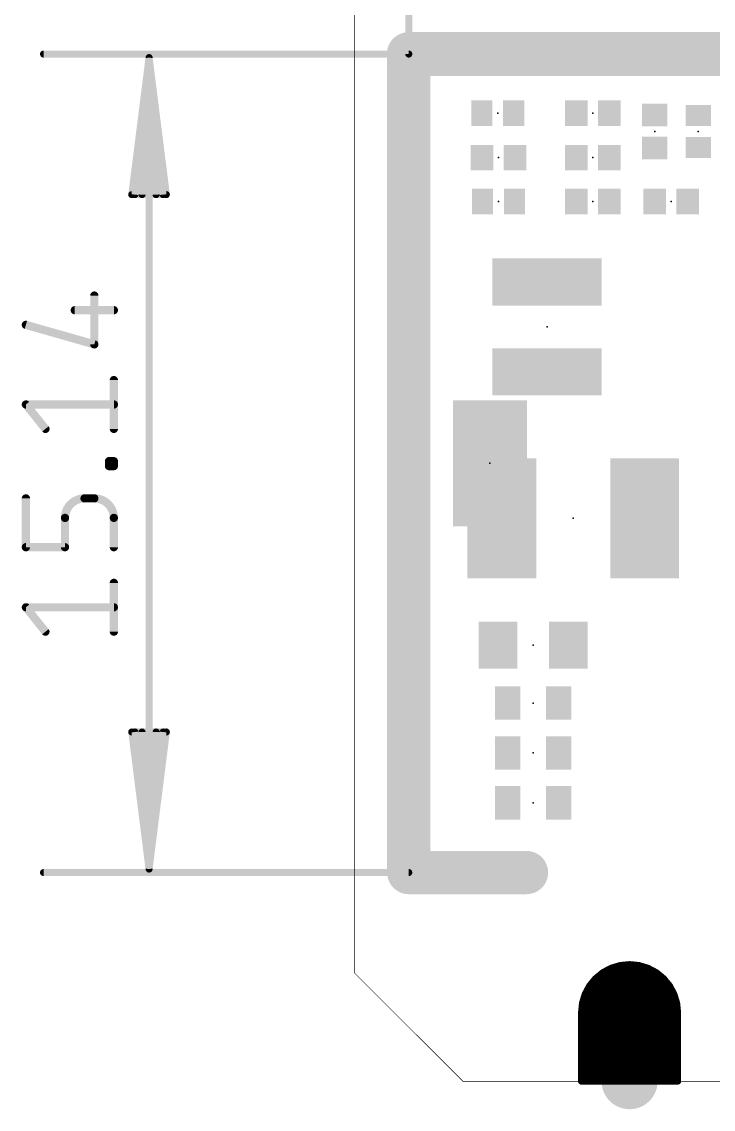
# Model space of a CAD drawing. Extents: x -6.2 to 35, y -0.5 to 29.9.
# Drawn here: x -6.15 to 6.63, y -0.52 to 19.6 of the extents above; entities that cross this region are included whole.
import ezdxf

# ---------------------------------------------------------------- set-up
doc = ezdxf.new("R2010")
doc.units = 0
for name, color, linetype in [('1', 22, 'CONTINUOUS'), ('16', 132, 'CONTINUOUS'), ('17', 110, 'CONTINUOUS'), ('20', 31, 'CONTINUOUS'), ('23', 53, 'CONTINUOUS'), ('24', 53, 'CONTINUOUS'), ('29', 253, 'CONTINUOUS'), ('31', 253, 'CONTINUOUS')]:
    doc.layers.add(name, color=color, linetype=linetype)

# ---------------------------------------------------------------- blocks, each defined once
blk = doc.blocks.new('RECT')
blk.add_solid([(-0.5, -0.5), (0.5, -0.5), (-0.5, 0.5), (0.5, 0.5)])
blk = doc.blocks.new('ROUNDP')
at = {"const_width": 0.5}
blk.add_lwpolyline([(0, -0.25, 1), (0, 0.25, 1), (0, -0.25)], format="xyb", dxfattribs=at)

msp = doc.modelspace()

# ---------------------------------------------------------------- linework, layer by layer
at = {"layer": '1', "const_width": 0.254}
for points in [[(4.6567, 1.9036), (4.5412, 1.8088)], [(4.7884, 1.974), (4.6567, 1.9036)], [(4.9313, 2.0174), (4.7884, 1.974)], [(5.08, 2.032), (4.9313, 2.0174)], [(5.2287, 2.0174), (5.08, 2.032)], [(5.3716, 1.974), (5.2287, 2.0174)], [(5.5033, 1.9036), (5.3716, 1.974)], [(5.6188, 1.8088), (5.5033, 1.9036)], [(4.4464, 1.6933), (4.376, 1.5616)], [(4.5412, 1.8088), (4.4464, 1.6933)], [(4.5159, 1.778), (5.6441, 1.778)], [(5.7136, 1.6933), (5.6188, 1.8088)], [(5.784, 1.5616), (5.7136, 1.6933)], [(4.376, 1.5616), (4.3326, 1.4187)], [(4.3646, 1.524), (5.7954, 1.524)], [(5.8274, 1.4187), (5.784, 1.5616)], [(4.3326, 1.4187), (4.318, 1.27)], [(5.842, 1.27), (5.8274, 1.4187)], [(4.318, 1.27), (4.318, 0.127)], [(4.318, 1.27), (5.842, 1.27)], [(5.842, 0.127), (5.842, 1.27)], [(4.318, 1.016), (5.842, 1.016)], [(4.318, 0.762), (5.842, 0.762)], [(4.318, 0.508), (5.842, 0.508)], [(4.318, 0.254), (5.842, 0.254)], [(4.318, 0.127), (5.842, 0.127)]]:
    msp.add_lwpolyline(points, dxfattribs=at)
at = {"layer": '1', "const_width": 0.127}
for points in [[(4.6267, 1.9596, 1), (4.6866, 1.8476)], [(4.6969, 1.8545, 1), (4.6164, 1.9527)], [(4.77, 2.0348, 1), (4.8068, 1.9132)], [(4.8183, 1.918, 1), (4.7585, 2.03)], [(4.9251, 2.0806, 1), (4.9376, 1.9542)], [(4.9498, 1.9566, 1), (4.9129, 2.0781)], [(5.0862, 2.0952, 1), (5.0738, 1.9688)], [(5.0862, 1.9688, 1), (5.0738, 2.0952)], [(5.2471, 2.0781, 1), (5.2102, 1.9566)], [(5.2224, 1.9542, 1), (5.2349, 2.0806)], [(5.4015, 2.03, 1), (5.3417, 1.918)], [(5.3532, 1.9132, 1), (5.39, 2.0348)], [(5.5436, 1.9527, 1), (5.4631, 1.8545)], [(5.4734, 1.8476, 1), (5.5333, 1.9596)], [(4.5024, 1.6634, 1), (4.3904, 1.7233)], [(4.5159, 1.8415, 1), (4.5159, 1.7145)], [(4.5009, 1.8579, 1), (4.5815, 1.7597)], [(4.5903, 1.7685, 1), (4.4921, 1.8491)], [(5.6679, 1.8491, 1), (5.5697, 1.7685)], [(5.5785, 1.7597, 1), (5.6591, 1.8579)], [(5.6441, 1.7145, 1), (5.6441, 1.8415)], [(5.7696, 1.7233, 1), (5.6576, 1.6634)], [(4.3646, 1.5875, 1), (4.3646, 1.4605)], [(4.32, 1.5915, 1), (4.432, 1.5317)], [(4.4368, 1.5432, 1), (4.3152, 1.58)], [(4.3973, 1.7336, 1), (4.4955, 1.6531)], [(5.6645, 1.6531, 1), (5.7627, 1.7336)], [(5.8448, 1.58, 1), (5.7232, 1.5432)], [(5.728, 1.5317, 1), (5.84, 1.5915)], [(5.7954, 1.4605, 1), (5.7954, 1.5875)], [(4.2719, 1.4371, 1), (4.3934, 1.4002)], [(4.3958, 1.4124, 1), (4.2694, 1.4249)], [(5.8906, 1.4249, 1), (5.7642, 1.4124)], [(5.7666, 1.4002, 1), (5.8881, 1.4371)], [(4.3815, 1.27, 1), (4.2545, 1.27)], [(4.318, 1.3335, 1), (4.318, 1.2065)], [(4.2548, 1.2762, 1), (4.3812, 1.2638)], [(5.9055, 1.27, 1), (5.7785, 1.27)], [(5.7788, 1.2638, 1), (5.9052, 1.2762)], [(5.842, 1.2065, 1), (5.842, 1.3335)], [(4.318, 1.0795, 1), (4.318, 0.9525)], [(5.842, 0.9525, 1), (5.842, 1.0795)], [(4.318, 0.8255, 1), (4.318, 0.6985)], [(5.842, 0.6985, 1), (5.842, 0.8255)], [(4.318, 0.5715, 1), (4.318, 0.4445)], [(5.842, 0.4445, 1), (5.842, 0.5715)], [(4.318, 0.3175, 1), (4.318, 0.1905)], [(4.318, 0.1905, 1), (4.318, 0.0635)], [(5.842, 0.1905, 1), (5.842, 0.3175)], [(5.842, 0.0635, 1), (5.842, 0.1905)], [(4.2545, 0.127, 1), (4.3815, 0.127)], [(5.7785, 0.127, 1), (5.9055, 0.127)]]:
    msp.add_lwpolyline(points, format="xyb", dxfattribs=at)
at = {"layer": '16', "const_width": 0.254}
for points in [[(4.6567, 1.9036), (4.5412, 1.8088)], [(4.7884, 1.974), (4.6567, 1.9036)], [(4.9313, 2.0174), (4.7884, 1.974)], [(5.08, 2.032), (4.9313, 2.0174)], [(5.2287, 2.0174), (5.08, 2.032)], [(5.3716, 1.974), (5.2287, 2.0174)], [(5.5033, 1.9036), (5.3716, 1.974)], [(5.6188, 1.8088), (5.5033, 1.9036)], [(4.4464, 1.6933), (4.376, 1.5616)], [(4.5412, 1.8088), (4.4464, 1.6933)], [(4.5159, 1.778), (5.6441, 1.778)], [(5.7136, 1.6933), (5.6188, 1.8088)], [(5.784, 1.5616), (5.7136, 1.6933)], [(4.376, 1.5616), (4.3326, 1.4187)], [(4.3646, 1.524), (5.7954, 1.524)], [(5.8274, 1.4187), (5.784, 1.5616)], [(4.3326, 1.4187), (4.318, 1.27)], [(5.842, 1.27), (5.8274, 1.4187)], [(4.318, 1.27), (4.318, 0.127)], [(4.318, 1.27), (5.842, 1.27)], [(5.842, 0.127), (5.842, 1.27)], [(4.318, 1.016), (5.842, 1.016)], [(4.318, 0.762), (5.842, 0.762)], [(4.318, 0.508), (5.842, 0.508)], [(4.318, 0.254), (5.842, 0.254)], [(4.318, 0.127), (5.842, 0.127)]]:
    msp.add_lwpolyline(points, dxfattribs=at)
at = {"layer": '16', "const_width": 0.127}
for points in [[(4.6267, 1.9596, 1), (4.6866, 1.8476)], [(4.6969, 1.8545, 1), (4.6164, 1.9527)], [(4.77, 2.0348, 1), (4.8068, 1.9132)], [(4.8183, 1.918, 1), (4.7585, 2.03)], [(4.9251, 2.0806, 1), (4.9376, 1.9542)], [(4.9498, 1.9566, 1), (4.9129, 2.0781)], [(5.0862, 2.0952, 1), (5.0738, 1.9688)], [(5.0862, 1.9688, 1), (5.0738, 2.0952)], [(5.2471, 2.0781, 1), (5.2102, 1.9566)], [(5.2224, 1.9542, 1), (5.2349, 2.0806)], [(5.4015, 2.03, 1), (5.3417, 1.918)], [(5.3532, 1.9132, 1), (5.39, 2.0348)], [(5.5436, 1.9527, 1), (5.4631, 1.8545)], [(5.4734, 1.8476, 1), (5.5333, 1.9596)], [(4.5024, 1.6634, 1), (4.3904, 1.7233)], [(4.5159, 1.8415, 1), (4.5159, 1.7145)], [(4.5009, 1.8579, 1), (4.5815, 1.7597)], [(4.5903, 1.7685, 1), (4.4921, 1.8491)], [(5.6679, 1.8491, 1), (5.5697, 1.7685)], [(5.5785, 1.7597, 1), (5.6591, 1.8579)], [(5.6441, 1.7145, 1), (5.6441, 1.8415)], [(5.7696, 1.7233, 1), (5.6576, 1.6634)], [(4.3646, 1.5875, 1), (4.3646, 1.4605)], [(4.32, 1.5915, 1), (4.432, 1.5317)], [(4.4368, 1.5432, 1), (4.3152, 1.58)], [(4.3973, 1.7336, 1), (4.4955, 1.6531)], [(5.6645, 1.6531, 1), (5.7627, 1.7336)], [(5.8448, 1.58, 1), (5.7232, 1.5432)], [(5.728, 1.5317, 1), (5.84, 1.5915)], [(5.7954, 1.4605, 1), (5.7954, 1.5875)], [(4.2719, 1.4371, 1), (4.3934, 1.4002)], [(4.3958, 1.4124, 1), (4.2694, 1.4249)], [(5.8906, 1.4249, 1), (5.7642, 1.4124)], [(5.7666, 1.4002, 1), (5.8881, 1.4371)], [(4.3815, 1.27, 1), (4.2545, 1.27)], [(4.318, 1.3335, 1), (4.318, 1.2065)], [(4.2548, 1.2762, 1), (4.3812, 1.2638)], [(5.9055, 1.27, 1), (5.7785, 1.27)], [(5.7788, 1.2638, 1), (5.9052, 1.2762)], [(5.842, 1.2065, 1), (5.842, 1.3335)], [(4.318, 1.0795, 1), (4.318, 0.9525)], [(5.842, 0.9525, 1), (5.842, 1.0795)], [(4.318, 0.8255, 1), (4.318, 0.6985)], [(5.842, 0.6985, 1), (5.842, 0.8255)], [(4.318, 0.5715, 1), (4.318, 0.4445)], [(5.842, 0.4445, 1), (5.842, 0.5715)], [(4.318, 0.3175, 1), (4.318, 0.1905)], [(4.318, 0.1905, 1), (4.318, 0.0635)], [(5.842, 0.1905, 1), (5.842, 0.3175)], [(5.842, 0.0635, 1), (5.842, 0.1905)], [(4.2545, 0.127, 1), (4.3815, 0.127)], [(5.7785, 0.127, 1), (5.9055, 0.127)]]:
    msp.add_lwpolyline(points, format="xyb", dxfattribs=at)
at = {"layer": '20', "const_width": 0.01}
for points in [[(0, 2), (0, 21.86)], [(0, 2), (2, 0)], [(2, 0), (34, 0)]]:
    msp.add_lwpolyline(points, dxfattribs=at)
at = {"layer": '20', "const_width": 0.005}
for points in [[(0.0018, 2.0018, 1), (-0.0018, 1.9982)], [(-0.0025, 2, 1), (0.0025, 2)], [(2, 0.0025, 1), (2, -0.0025)], [(1.9982, -0.0018, 1), (2.0018, 0.0018)]]:
    msp.add_lwpolyline(points, format="xyb", dxfattribs=at)
at = {"layer": '23'}
for p in [(2.6434, 17.907), (4.4033, 17.907), (5.5452, 17.5677), (6.35, 17.5677), (2.6566, 17.084), (4.4033, 17.084), (2.6566, 16.2727), (4.4033, 16.2727), (5.8479, 16.2727), (3.5563, 13.9537), (4.0394, 10.414), (3.2984, 8.0655), (3.2984, 6.9964), (3.2984, 6.0723), (3.2984, 5.1482)]:
    msp.add_point(p, dxfattribs=at)
at = {"layer": '24'}
msp.add_point((2.5, 11.43), dxfattribs=at)
at = {"layer": '29'}
for points, const_width in [([(1, 19), (1, 29.54)], 0.13), ([(1, 3.86), (1, 19)], 0.8), ([(1, 19), (12.6492, 19)], 0.8), ([(1, 19), (-5.75, 19)], 0.13), ([(-3.8, 18.935), (-4.1192, 16.4)], 0.13), ([(-3.8, 18.935), (-4.06, 16.4)], 0.13), ([(-3.8, 18.935), (-3.93, 16.4)], 0.13), ([(-3.8, 18.935), (-3.8, 3.925)], 0.13), ([(-3.4808, 16.4), (-3.8, 18.935)], 0.13), ([(-3.67, 16.4), (-3.8, 18.935)], 0.13), ([(-3.54, 16.4), (-3.8, 18.935)], 0.13), ([(-4.1192, 16.4), (-3.4808, 16.4)], 0.13), ([(-4.8119, 13.6298), (-4.8119, 14.5329)], 0.1524), ([(-5.1732, 14.262), (-4.4507, 14.262)], 0.1524), ([(-6.0763, 13.9911), (-4.8119, 13.6298)], 0.1524), ([(-4.4507, 12.0667), (-4.4507, 12.9698)], 0.1524), ([(-5.7151, 12.0667), (-6.0763, 12.5182)], 0.1524), ([(-6.0763, 12.5182), (-4.4507, 12.5182)], 0.1524), ([(-4.541, 11.3789), (-4.541, 11.4692)], 0.1524), ([(-4.541, 11.4692), (-4.4507, 11.4692)], 0.1524), ([(-4.4507, 11.4692), (-4.4507, 11.3789)], 0.1524), ([(-4.4507, 11.3789), (-4.541, 11.3789)], 0.1524), ([(-6.0763, 9.8783), (-6.0763, 10.7814)], 0.1524), ([(-4.8119, 10.7814), (-4.9926, 10.7814)], 0.1524), ([(-5.3538, 10.4202), (-5.3538, 9.8783)], 0.1524), ([(-4.4507, 9.8783), (-4.4507, 10.4202)], 0.1524), ([(-5.3538, 9.8783), (-6.0763, 9.8783)], 0.1524), ([(-4.4507, 8.3152), (-4.4507, 9.2183)], 0.1524), ([(-5.7151, 8.3152), (-6.0763, 8.7668)], 0.1524), ([(-6.0763, 8.7668), (-4.4507, 8.7668)], 0.1524), ([(-3.8, 3.925), (-4.1192, 6.46)], 0.13), ([(-4.1192, 6.46), (-3.4808, 6.46)], 0.13), ([(-3.8, 3.925), (-4.06, 6.46)], 0.13), ([(-3.8, 3.925), (-3.93, 6.46)], 0.13), ([(-3.4808, 6.46), (-3.8, 3.925)], 0.13), ([(-3.67, 6.46), (-3.8, 3.925)], 0.13), ([(-3.54, 6.46), (-3.8, 3.925)], 0.13), ([(1, 3.86), (3.175, 3.86)], 0.8), ([(1, 3.86), (-5.75, 3.86)], 0.13), ([(5.08, 2.159), (4.9066, 2.1419)], 0.127), ([(5.2534, 2.1419), (5.08, 2.159)], 0.127), ([(4.5861, 2.0092), (4.4514, 1.8986)], 0.127), ([(4.7398, 2.0913), (4.5861, 2.0092)], 0.127), ([(4.6288, 2.032), (5.5312, 2.032)], 0.127), ([(4.9066, 2.1419), (4.7398, 2.0913)], 0.127), ([(5.4202, 2.0913), (5.2534, 2.1419)], 0.127), ([(5.5739, 2.0092), (5.4202, 2.0913)], 0.127), ([(5.7086, 1.8986), (5.5739, 2.0092)], 0.127), ([(4.3408, 1.7639), (4.2587, 1.6102)], 0.127), ([(4.4514, 1.8986), (4.3408, 1.7639)], 0.127), ([(4.3524, 1.778), (5.8076, 1.778)], 0.127), ([(4.4592, 1.905), (5.7008, 1.905)], 0.127), ([(5.8192, 1.7639), (5.7086, 1.8986)], 0.127), ([(5.9013, 1.6102), (5.8192, 1.7639)], 0.127), ([(4.2587, 1.6102), (4.2081, 1.4434)], 0.127), ([(4.2805, 1.651), (5.8795, 1.651)], 0.127), ([(5.9519, 1.4434), (5.9013, 1.6102)], 0.127), ([(4.2081, 1.4434), (4.191, 1.27)], 0.127), ([(4.2035, 1.397), (5.9565, 1.397)], 0.127), ([(4.2325, 1.524), (5.9275, 1.524)], 0.127), ([(5.969, 1.27), (5.9519, 1.4434)], 0.127), ([(4.191, 1.27), (4.191, 0)], 0.127), ([(4.191, 1.27), (5.969, 1.27)], 0.127), ([(5.969, 0), (5.969, 1.27)], 0.127), ([(4.191, 1.143), (5.969, 1.143)], 0.127), ([(4.191, 1.016), (5.969, 1.016)], 0.127), ([(4.191, 0.889), (5.969, 0.889)], 0.127), ([(4.191, 0.762), (5.969, 0.762)], 0.127), ([(4.191, 0.635), (5.969, 0.635)], 0.127), ([(4.191, 0.508), (5.969, 0.508)], 0.127), ([(4.191, 0.381), (5.969, 0.381)], 0.127), ([(4.191, 0.254), (5.969, 0.254)], 0.127), ([(4.191, 0.127), (5.969, 0.127)], 0.127), ([(4.191, 0), (5.969, 0)], 0.127), ([(4.191, 0), (5.969, 0)], 0.127)]:
    msp.add_lwpolyline(points, dxfattribs=dict(at, const_width=const_width))
for points, const_width in [([(1.2, 19, 1), (0.8, 19)], 0.4), ([(1, 19.2, 1), (1, 18.8)], 0.4), ([(-5.75, 19.0325, 1), (-5.75, 18.9675)], 0.065), ([(-3.7675, 18.935, 1), (-3.8325, 18.935)], 0.065), ([(-3.7678, 18.9391, 1), (-3.8322, 18.9309)], 0.065), ([(-3.7675, 18.9333, 1), (-3.8325, 18.9367)], 0.065), ([(-3.7675, 18.9367, 1), (-3.8325, 18.9333)], 0.065), ([(-3.7677, 18.9383, 1), (-3.8323, 18.9317)], 0.065), ([(-3.7677, 18.9317, 1), (-3.8323, 18.9383)], 0.065), ([(-3.7678, 18.9309, 1), (-3.8322, 18.9391)], 0.065), ([(0.9675, 19, 1), (1.0325, 19)], 0.065), ([(1, 18.9675, 1), (1, 19.0325)], 0.065), ([(-4.1515, 16.4041, 1), (-4.087, 16.3959)], 0.065), ([(-4.1192, 16.4325, 1), (-4.1192, 16.3675)], 0.065), ([(-4.0923, 16.4033, 1), (-4.0277, 16.3967)], 0.065), ([(-3.9625, 16.4017, 1), (-3.8975, 16.3983)], 0.065), ([(-3.7025, 16.3983, 1), (-3.6375, 16.4017)], 0.065), ([(-3.5723, 16.3967, 1), (-3.5077, 16.4033)], 0.065), ([(-3.513, 16.3959, 1), (-3.4485, 16.4041)], 0.065), ([(-3.4808, 16.3675, 1), (-3.4808, 16.4325)], 0.065), ([(-4.7738, 14.5329, 1), (-4.85, 14.5329)], 0.0762), ([(-5.1732, 14.3001, 1), (-5.1732, 14.2239)], 0.0762), ([(-4.4507, 14.2239, 1), (-4.4507, 14.3001)], 0.0762), ([(-6.0658, 14.0277, 1), (-6.0868, 13.9544)], 0.0762), ([(-4.8224, 13.5932, 1), (-4.8015, 13.6664)], 0.0762), ([(-4.85, 13.6298, 1), (-4.7738, 13.6298)], 0.0762), ([(-4.4126, 12.9698, 1), (-4.4888, 12.9698)], 0.0762), ([(-6.0465, 12.542, 1), (-6.1061, 12.4944)], 0.0762), ([(-6.0763, 12.5563, 1), (-6.0763, 12.4801)], 0.0762), ([(-4.4507, 12.4801, 1), (-4.4507, 12.5563)], 0.0762), ([(-5.7448, 12.0429, 1), (-5.6853, 12.0905)], 0.0762), ([(-4.4888, 12.0667, 1), (-4.4126, 12.0667)], 0.0762), ([(-4.5029, 11.4692, 1), (-4.5791, 11.4692)], 0.0762), ([(-4.541, 11.5073, 1), (-4.541, 11.4311)], 0.0762), ([(-4.4126, 11.4692, 1), (-4.4888, 11.4692)], 0.0762), ([(-4.4507, 11.4311, 1), (-4.4507, 11.5073)], 0.0762), ([(-4.541, 11.417, 1), (-4.541, 11.3408)], 0.0762), ([(-4.5791, 11.3789, 1), (-4.5029, 11.3789)], 0.0762), ([(-4.4888, 11.3789, 1), (-4.4126, 11.3789)], 0.0762), ([(-4.4507, 11.3408, 1), (-4.4507, 11.417)], 0.0762), ([(-6.0382, 10.7814, 1), (-6.1144, 10.7814)], 0.0762), ([(-4.9926, 10.7814, 0.4142), (-5.3538, 10.4202)], 0.1524), ([(-4.9926, 10.8195, 1), (-4.9926, 10.7433)], 0.0762), ([(-4.9926, 10.7433, 1), (-4.9926, 10.8195)], 0.0762), ([(-4.4507, 10.4202, 0.4142), (-4.8119, 10.7814)], 0.1524), ([(-4.8119, 10.8195, 1), (-4.8119, 10.7433)], 0.0762), ([(-4.8119, 10.7433, 1), (-4.8119, 10.8195)], 0.0762), ([(-5.3157, 10.4202, 1), (-5.3919, 10.4202)], 0.0762), ([(-4.4126, 10.4202, 1), (-4.4888, 10.4202)], 0.0762), ([(-5.3919, 10.4202, 1), (-5.3157, 10.4202)], 0.0762), ([(-4.4888, 10.4202, 1), (-4.4126, 10.4202)], 0.0762), ([(-6.0763, 9.9164, 1), (-6.0763, 9.8402)], 0.0762), ([(-6.1144, 9.8783, 1), (-6.0382, 9.8783)], 0.0762), ([(-5.3919, 9.8783, 1), (-5.3157, 9.8783)], 0.0762), ([(-5.3538, 9.8402, 1), (-5.3538, 9.9164)], 0.0762), ([(-4.4888, 9.8783, 1), (-4.4126, 9.8783)], 0.0762), ([(-4.4126, 9.2183, 1), (-4.4888, 9.2183)], 0.0762), ([(-6.0465, 8.7906, 1), (-6.1061, 8.743)], 0.0762), ([(-6.0763, 8.8049, 1), (-6.0763, 8.7287)], 0.0762), ([(-4.4507, 8.7287, 1), (-4.4507, 8.8049)], 0.0762), ([(-5.7448, 8.2914, 1), (-5.6853, 8.339)], 0.0762), ([(-4.4888, 8.3152, 1), (-4.4126, 8.3152)], 0.0762), ([(-4.087, 6.4641, 1), (-4.1515, 6.4559)], 0.065), ([(-4.1192, 6.4925, 1), (-4.1192, 6.4275)], 0.065), ([(-4.0277, 6.4633, 1), (-4.0923, 6.4567)], 0.065), ([(-3.8975, 6.4617, 1), (-3.9625, 6.4583)], 0.065), ([(-3.6375, 6.4583, 1), (-3.7025, 6.4617)], 0.065), ([(-3.5077, 6.4567, 1), (-3.5723, 6.4633)], 0.065), ([(-3.4485, 6.4559, 1), (-3.513, 6.4641)], 0.065), ([(-3.4808, 6.4275, 1), (-3.4808, 6.4925)], 0.065), ([(1, 4.06, 1), (1, 3.66)], 0.4), ([(3.175, 3.66, 1), (3.175, 4.06)], 0.4), ([(0.8, 3.86, 1), (1.2, 3.86)], 0.4), ([(-5.75, 3.8925, 1), (-5.75, 3.8275)], 0.065), ([(-3.8322, 3.9291, 1), (-3.7678, 3.9209)], 0.065), ([(-3.8323, 3.9283, 1), (-3.7677, 3.9217)], 0.065), ([(-3.8325, 3.9233, 1), (-3.7675, 3.9267)], 0.065), ([(-3.8325, 3.9267, 1), (-3.7675, 3.9233)], 0.065), ([(-3.8325, 3.925, 1), (-3.7675, 3.925)], 0.065), ([(-3.8323, 3.9217, 1), (-3.7677, 3.9283)], 0.065), ([(-3.8322, 3.9209, 1), (-3.7678, 3.9291)], 0.065), ([(1, 3.8275, 1), (1, 3.8925)], 0.065), ([(5.0831, 2.1906, 1), (5.0769, 2.1274)], 0.0635), ([(5.0831, 2.1274, 1), (5.0769, 2.1906)], 0.0635), ([(4.5711, 2.0372, 1), (4.6011, 1.9812)], 0.0635), ([(4.6062, 1.9846, 1), (4.566, 2.0337)], 0.0635), ([(4.6288, 2.0638, 1), (4.6288, 2.0002)], 0.0635), ([(4.7306, 2.1217, 1), (4.749, 2.0609)], 0.0635), ([(4.7548, 2.0633, 1), (4.7248, 2.1193)], 0.0635), ([(4.9035, 2.1735, 1), (4.9097, 2.1103)], 0.0635), ([(4.9158, 2.1115, 1), (4.8973, 2.1723)], 0.0635), ([(5.2627, 2.1723, 1), (5.2442, 2.1115)], 0.0635), ([(5.2503, 2.1103, 1), (5.2565, 2.1735)], 0.0635), ([(5.4352, 2.1193, 1), (5.4052, 2.0633)], 0.0635), ([(5.411, 2.0609, 1), (5.4294, 2.1217)], 0.0635), ([(5.5312, 2.0002, 1), (5.5312, 2.0638)], 0.0635), ([(5.594, 2.0337, 1), (5.5538, 1.9846)], 0.0635), ([(5.5589, 1.9812, 1), (5.5889, 2.0372)], 0.0635), ([(4.3163, 1.784, 1), (4.3654, 1.7438)], 0.0635), ([(4.3688, 1.7489, 1), (4.3128, 1.7789)], 0.0635), ([(4.3524, 1.8097, 1), (4.3524, 1.7463)], 0.0635), ([(4.4312, 1.9232, 1), (4.4715, 1.8741)], 0.0635), ([(4.4759, 1.8785, 1), (4.4268, 1.9188)], 0.0635), ([(4.4592, 1.9367, 1), (4.4592, 1.8733)], 0.0635), ([(5.7332, 1.9188, 1), (5.6841, 1.8785)], 0.0635), ([(5.6885, 1.8741, 1), (5.7288, 1.9232)], 0.0635), ([(5.7008, 1.8733, 1), (5.7008, 1.9367)], 0.0635), ([(5.8472, 1.7789, 1), (5.7912, 1.7489)], 0.0635), ([(5.7946, 1.7438, 1), (5.8437, 1.784)], 0.0635), ([(5.8076, 1.7463, 1), (5.8076, 1.8097)], 0.0635), ([(4.2307, 1.6252, 1), (4.2867, 1.5952)], 0.0635), ([(4.2891, 1.601, 1), (4.2283, 1.6194)], 0.0635), ([(4.2805, 1.6827, 1), (4.2805, 1.6193)], 0.0635), ([(5.9317, 1.6194, 1), (5.8709, 1.601)], 0.0635), ([(5.8733, 1.5952, 1), (5.9293, 1.6252)], 0.0635), ([(5.8795, 1.6193, 1), (5.8795, 1.6827)], 0.0635), ([(4.2035, 1.4287, 1), (4.2035, 1.3653)], 0.0635), ([(4.1777, 1.4527, 1), (4.2385, 1.4342)], 0.0635), ([(4.2397, 1.4403, 1), (4.1765, 1.4465)], 0.0635), ([(4.2325, 1.5557, 1), (4.2325, 1.4923)], 0.0635), ([(5.9835, 1.4465, 1), (5.9203, 1.4403)], 0.0635), ([(5.9215, 1.4342, 1), (5.9823, 1.4527)], 0.0635), ([(5.9275, 1.4923, 1), (5.9275, 1.5557)], 0.0635), ([(5.9565, 1.3653, 1), (5.9565, 1.4287)], 0.0635), ([(4.1594, 1.2731, 1), (4.2226, 1.2669)], 0.0635), ([(4.191, 1.3017, 1), (4.191, 1.2383)], 0.0635), ([(4.2227, 1.27, 1), (4.1593, 1.27)], 0.0635), ([(6.0008, 1.27, 1), (5.9373, 1.27)], 0.0635), ([(5.9374, 1.2669, 1), (6.0006, 1.2731)], 0.0635), ([(5.969, 1.2383, 1), (5.969, 1.3017)], 0.0635), ([(4.191, 1.1747, 1), (4.191, 1.1113)], 0.0635), ([(4.191, 1.0477, 1), (4.191, 0.9843)], 0.0635), ([(5.969, 1.1113, 1), (5.969, 1.1747)], 0.0635), ([(5.969, 0.9843, 1), (5.969, 1.0477)], 0.0635), ([(4.191, 0.9207, 1), (4.191, 0.8573)], 0.0635), ([(4.191, 0.7937, 1), (4.191, 0.7303)], 0.0635), ([(5.969, 0.8573, 1), (5.969, 0.9207)], 0.0635), ([(5.969, 0.7303, 1), (5.969, 0.7937)], 0.0635), ([(4.191, 0.6667, 1), (4.191, 0.6033)], 0.0635), ([(5.969, 0.6033, 1), (5.969, 0.6667)], 0.0635), ([(4.191, 0.4128, 1), (4.191, 0.3493)], 0.0635), ([(4.191, 0.5397, 1), (4.191, 0.4763)], 0.0635), ([(5.969, 0.4763, 1), (5.969, 0.5397)], 0.0635), ([(5.969, 0.3493, 1), (5.969, 0.4128)], 0.0635), ([(4.191, 0.2858, 1), (4.191, 0.2223)], 0.0635), ([(5.969, 0.2223, 1), (5.969, 0.2858)], 0.0635), ([(4.191, 0.1588, 1), (4.191, 0.0953)], 0.0635), ([(4.191, 0.0318, 1), (4.191, -0.0318)], 0.0635), ([(4.191, 0.0318, 1), (4.191, -0.0318)], 0.0635), ([(4.1593, 0, 1), (4.2227, 0)], 0.0635), ([(5.9373, 0, 1), (6.0008, 0)], 0.0635), ([(5.969, 0.0953, 1), (5.969, 0.1588)], 0.0635), ([(5.969, -0.0318, 1), (5.969, 0.0318)], 0.0635), ([(5.969, -0.0318, 1), (5.969, 0.0318)], 0.0635)]:
    msp.add_lwpolyline(points, format="xyb", dxfattribs=dict(at, const_width=const_width))
at = {"layer": '31'}
for points, const_width in [([(1, 19), (12.6492, 19)], 0.8128), ([(1, 3.86), (1, 19)], 0.8), ([(1, 3.86), (3.175, 3.86)], 0.8)]:
    msp.add_lwpolyline(points, dxfattribs=dict(at, const_width=const_width))
for points, const_width in [([(1, 19.2032, 1), (1, 18.7968)], 0.4064), ([(1.2, 19, 1), (0.8, 19)], 0.4), ([(1, 4.06, 1), (1, 3.66)], 0.4), ([(3.175, 3.66, 1), (3.175, 4.06)], 0.4), ([(0.8, 3.86, 1), (1.2, 3.86)], 0.4)]:
    msp.add_lwpolyline(points, format="xyb", dxfattribs=dict(at, const_width=const_width))

# ---------------------------------------------------------------- block references
at = {"layer": '1'}
for p, xscale, yscale in [((2.3484, 17.907), 0.37, 0.45), ((2.9384, 17.907), 0.37, 0.45), ((4.0983, 17.907), 0.4, 0.45), ((4.7083, 17.907), 0.4, 0.45), ((3.5563, 14.7837), 2, 0.85), ((3.5563, 13.1237), 2, 0.85)]:
    msp.add_blockref('RECT', p, dxfattribs=dict(at, xscale=xscale, yscale=yscale))
for p, xscale, yscale, rotation in [((5.5452, 17.8727), 0.4, 0.45, 90), ((6.35, 17.8627), 0.37, 0.45, 90), ((2.3516, 17.084), 0.4, 0.45, 180), ((2.9616, 17.084), 0.4, 0.45, 180), ((4.0983, 17.084), 0.4, 0.45, 180), ((4.7083, 17.084), 0.4, 0.45, 180), ((5.5452, 17.2627), 0.4, 0.45, 90), ((6.35, 17.2727), 0.37, 0.45, 90), ((2.3616, 16.2727), 0.37, 0.45, 180), ((2.9516, 16.2727), 0.37, 0.45, 180), ((4.0983, 16.2727), 0.4, 0.45, 180), ((4.7083, 16.2727), 0.4, 0.45, 180), ((5.5429, 16.2727), 0.4, 0.45, 180), ((6.1529, 16.2727), 0.4, 0.45, 180), ((2.7194, 10.414), 2.2, 1.25, 90), ((5.3594, 10.414), 2.2, 1.25, 90), ((2.6484, 8.0655), 0.7, 0.85, 180), ((3.9484, 8.0655), 0.7, 0.85, 180), ((2.8284, 6.9964), 0.45, 0.6, 180), ((3.7684, 6.9964), 0.45, 0.6, 180), ((2.8284, 6.0723), 0.45, 0.6, 180), ((3.7684, 6.0723), 0.45, 0.6, 180), ((2.8284, 5.1482), 0.45, 0.6, 180), ((3.7684, 5.1482), 0.45, 0.6, 180)]:
    msp.add_blockref('RECT', p, dxfattribs=dict(at, xscale=xscale, yscale=yscale, rotation=rotation))
at = {"layer": '16', "xscale": 1.37, "yscale": 2.33, "rotation": 180}
msp.add_blockref('RECT', (2.5, 11.43), dxfattribs=at)
at = {"layer": '17', "rotation": 270}
for p, xscale, yscale in [((5.08, 1.27), 1.778, 1.778), ((5.08, 1.27), 1.778, 1.778), ((5.08, 1.27), 1.524, 1.524), ((5.08, 0), 1.016, 1.016), ((5.08, 0), 1.016, 1.016), ((5.08, 0), 0.9525, 0.9525)]:
    msp.add_blockref('ROUNDP', p, dxfattribs=dict(at, xscale=xscale, yscale=yscale))
at = {"layer": '29'}
for p, xscale, yscale in [((2.3484, 17.907), 0.39, 0.47), ((2.9384, 17.907), 0.39, 0.47), ((4.0983, 17.907), 0.42, 0.47), ((4.7083, 17.907), 0.42, 0.47), ((3.5563, 14.7837), 2.02, 0.87), ((3.5563, 13.1237), 2.02, 0.87)]:
    msp.add_blockref('RECT', p, dxfattribs=dict(at, xscale=xscale, yscale=yscale))
for name, p, xscale, yscale, rotation in [('RECT', (5.5452, 17.8727), 0.42, 0.47, 90), ('RECT', (6.35, 17.8627), 0.39, 0.47, 90), ('RECT', (2.3516, 17.084), 0.42, 0.47, 180), ('RECT', (2.9616, 17.084), 0.42, 0.47, 180), ('RECT', (4.0983, 17.084), 0.42, 0.47, 180), ('RECT', (4.7083, 17.084), 0.42, 0.47, 180), ('RECT', (5.5452, 17.2627), 0.42, 0.47, 90), ('RECT', (6.35, 17.2727), 0.39, 0.47, 90), ('RECT', (2.3616, 16.2727), 0.39, 0.47, 180), ('RECT', (2.9516, 16.2727), 0.39, 0.47, 180), ('RECT', (4.0983, 16.2727), 0.42, 0.47, 180), ('RECT', (4.7083, 16.2727), 0.42, 0.47, 180), ('RECT', (5.5429, 16.2727), 0.42, 0.47, 180), ('RECT', (6.1529, 16.2727), 0.42, 0.47, 180), ('RECT', (2.7194, 10.414), 2.22, 1.27, 90), ('RECT', (5.3594, 10.414), 2.22, 1.27, 90), ('RECT', (2.6484, 8.0655), 0.72, 0.87, 180), ('RECT', (3.9484, 8.0655), 0.72, 0.87, 180), ('RECT', (2.8284, 6.9964), 0.47, 0.62, 180), ('RECT', (3.7684, 6.9964), 0.47, 0.62, 180), ('RECT', (2.8284, 6.0723), 0.47, 0.62, 180), ('RECT', (3.7684, 6.0723), 0.47, 0.62, 180), ('RECT', (2.8284, 5.1482), 0.47, 0.62, 180), ('RECT', (3.7684, 5.1482), 0.47, 0.62, 180), ('ROUNDP', (5.08, 1.27), 1.798, 1.798, 270), ('ROUNDP', (5.08, 0), 1.036, 1.036, 270)]:
    msp.add_blockref(name, p, dxfattribs=dict(at, xscale=xscale, yscale=yscale, rotation=rotation))
at = {"layer": '31'}
for p, xscale, yscale in [((2.3484, 17.907), 0.37, 0.45), ((2.9384, 17.907), 0.37, 0.45), ((4.0983, 17.907), 0.4, 0.45), ((4.7083, 17.907), 0.4, 0.45), ((3.5563, 14.7837), 2, 0.85), ((3.5563, 13.1237), 2, 0.85)]:
    msp.add_blockref('RECT', p, dxfattribs=dict(at, xscale=xscale, yscale=yscale))
for p, xscale, yscale, rotation in [((5.5452, 17.8727), 0.4, 0.45, 90), ((6.35, 17.8627), 0.37, 0.45, 90), ((2.3516, 17.084), 0.4, 0.45, 180), ((2.9616, 17.084), 0.4, 0.45, 180), ((4.0983, 17.084), 0.4, 0.45, 180), ((4.7083, 17.084), 0.4, 0.45, 180), ((5.5452, 17.2627), 0.4, 0.45, 90), ((6.35, 17.2727), 0.37, 0.45, 90), ((2.3616, 16.2727), 0.37, 0.45, 180), ((2.9516, 16.2727), 0.37, 0.45, 180), ((4.0983, 16.2727), 0.4, 0.45, 180), ((4.7083, 16.2727), 0.4, 0.45, 180), ((5.5429, 16.2727), 0.4, 0.45, 180), ((6.1529, 16.2727), 0.4, 0.45, 180), ((2.7194, 10.414), 2.2, 1.25, 90), ((5.3594, 10.414), 2.2, 1.25, 90), ((2.6484, 8.0655), 0.7, 0.85, 180), ((3.9484, 8.0655), 0.7, 0.85, 180), ((2.8284, 6.9964), 0.45, 0.6, 180), ((3.7684, 6.9964), 0.45, 0.6, 180), ((2.8284, 6.0723), 0.45, 0.6, 180), ((3.7684, 6.0723), 0.45, 0.6, 180), ((2.8284, 5.1482), 0.45, 0.6, 180), ((3.7684, 5.1482), 0.45, 0.6, 180)]:
    msp.add_blockref('RECT', p, dxfattribs=dict(at, xscale=xscale, yscale=yscale, rotation=rotation))

doc.saveas('drawing.dxf')
